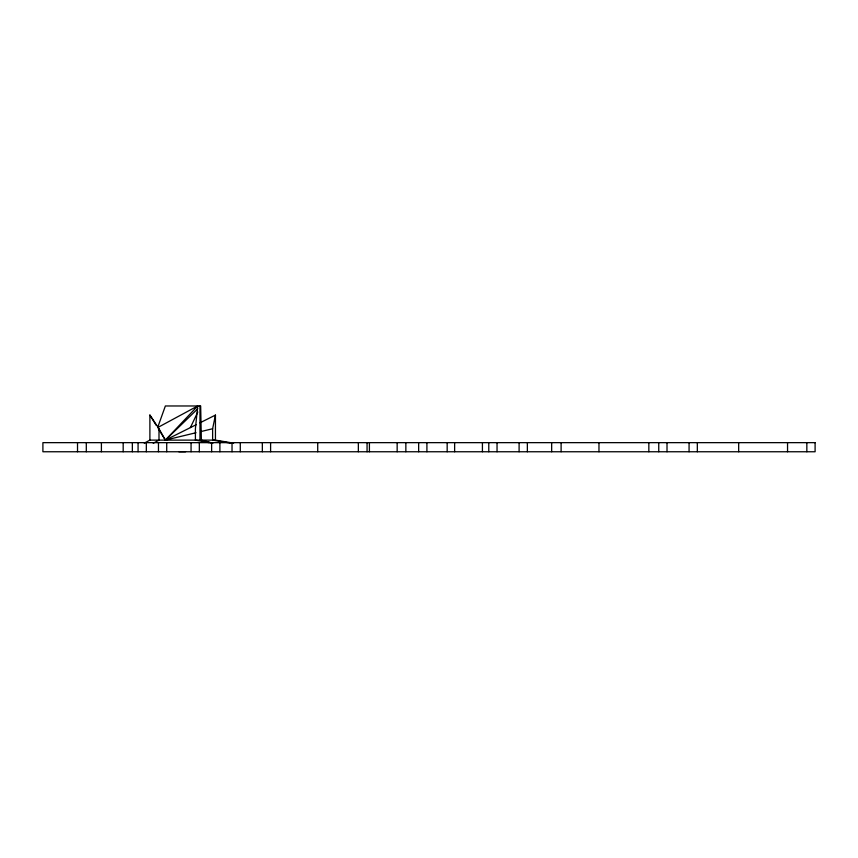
<?xml version="1.0" encoding="UTF-8"?>
<svg xmlns="http://www.w3.org/2000/svg" width="858" height="858" viewBox="0 0 858 858"><rect width="100%" height="100%" fill="white"/><g stroke="black" fill="none" stroke-linecap="round" stroke-linejoin="round"><path stroke-width="1.29" d="M199.968 405.973L199.968 440.122L212.859 443.232L201.373 440.122L200.665 405.973L165.369 405.973L157.625 427.595L197.694 405.973L195.409 428.743L195.409 440.122L209.18 442.685M231.36 443.243L212.623 440.122L212.623 428.743L215.444 415.079L199.935 422.833M190.401 427.595L197.812 411.979M197.694 405.973L165.369 440.122L158.333 428.743M197.801 408.74L165.369 440.122L158.998 428.743L149.893 415.079L149.893 440.122L144.262 443.157M153.207 443.243L158.998 440.122L158.998 428.743M196.364 424.624L165.369 440.122L196.021 432.732M201.126 431.51L212.623 428.743M178.861 451.758L185.564 451.737M149.893 440.122L215.444 440.122L233.644 443.157M149.893 415.079L156.22 425.321M806.842 442.653L806.842 451.758M787.547 442.653L787.547 451.758M738.674 442.653L738.674 451.758M697.329 442.653L697.329 451.758M689.071 442.653L689.071 451.758M667.009 442.653L667.009 451.758M658.751 442.653L658.751 451.758M648.841 442.653L648.841 451.758M598.97 442.653L598.97 451.758M561.111 442.653L561.111 451.758M551.662 442.653L551.662 451.758M527.359 442.653L527.359 451.758M519.101 442.653L519.101 451.758M497.039 442.653L497.039 451.758M488.781 442.653L488.781 451.758M482.421 442.653L482.421 451.758M454.633 442.653L454.633 451.758M447.168 442.653L447.168 451.758M426.909 442.653L426.909 451.758M418.65 442.653L418.65 451.758M405.855 442.653L405.855 451.758M397.157 442.653L397.157 451.758M369.412 442.653L369.412 451.758M367.063 442.653L367.063 451.758M358.354 442.653L358.354 451.758M317.717 442.653L317.717 451.758M270.602 442.653L270.602 451.758M262.344 442.653L262.344 451.758M240.283 442.653L240.283 451.758M232.025 442.653L232.025 451.758M219.895 442.653L219.895 451.758M215.444 415.079L215.444 440.122M211.636 442.653L211.636 451.758M199.324 442.653L199.324 451.758M191.066 442.653L191.066 451.758M166.72 442.653L166.72 451.758M158.462 442.653L158.462 451.758M146.332 442.653L146.332 451.758M138.074 442.653L138.074 451.758M132.357 442.653L132.357 451.758M123.177 442.653L123.177 451.758M101.405 442.653L101.405 451.758M86.304 442.653L86.304 451.758M77.52 442.653L77.52 451.758M815.1 442.653L42.9 442.653L42.9 451.758L815.1 451.758L815.1 442.653"/></g></svg>
